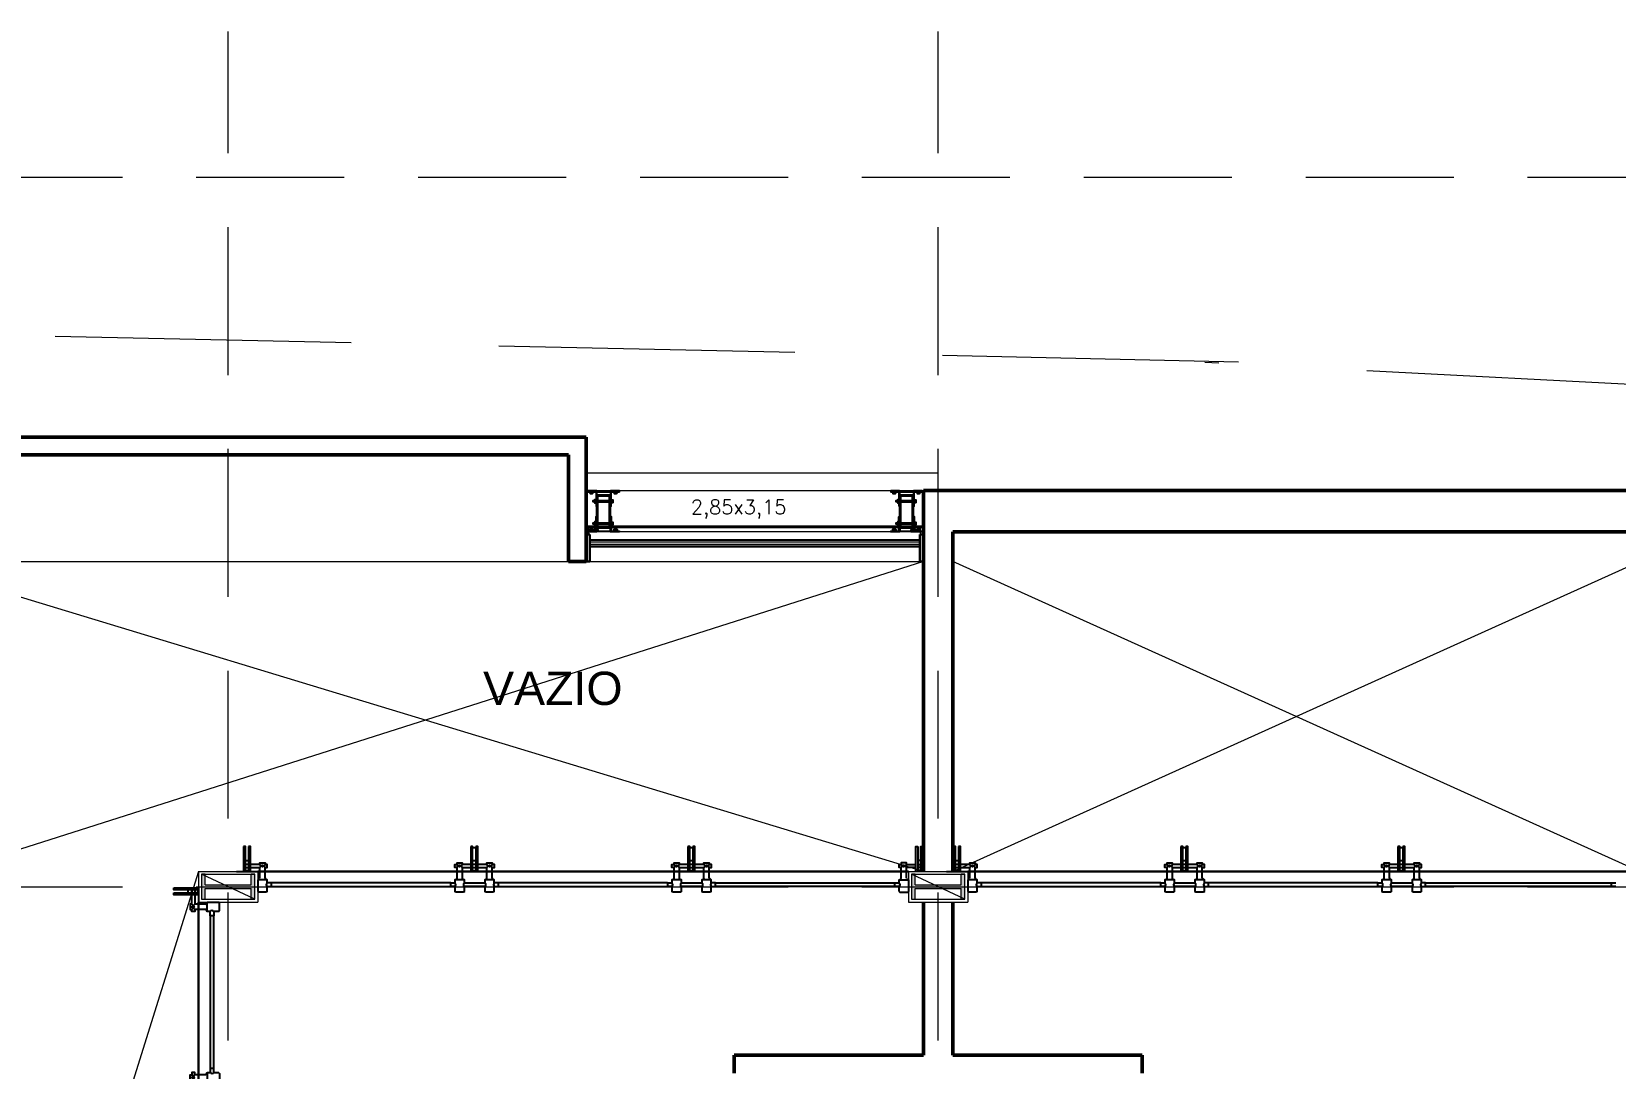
# Model space of a CAD drawing. Header units: millimetres. Extents: x 705 to 840, y 133 to 501.
# Drawn here: x 727.53 to 740.91, y 392.04 to 400.8 of the extents above; entities that cross this region are included whole.
import ezdxf

# ---------------------------------------------------------------- set-up
doc = ezdxf.new("R2010")
doc.units = ezdxf.units.MM
doc.header["$LTSCALE"] = 10
for name, pattern in [('ACAD_ISO03W100', [30, 12, -18]), ('BORDERX2', [3.5, 1, -0.5, 1, -0.5, 0, -0.5]), ('DASHED2', [0.375, 0.25, -0.125])]:
    doc.linetypes.add(name, pattern=pattern)
doc.layers.get('0').update_dxf_attribs({"color": 90})
for name, color, linetype in [('ACCESORIO', 90, 'Continuous'), ('EJE', 5, 'ACAD_ISO03W100'), ('ESCALERA', 90, 'Continuous'), ('VIDRO', 140, 'Continuous')]:
    doc.layers.add(name, color=color, linetype=linetype)
for name, color, linetype, lineweight in [('CINZA', 252, 'Continuous', 13), ('cinza 03', 252, 'Continuous', 13), ('HACHT', 90, 'Continuous', 9), ('linha estutura', 252, 'Continuous', 13), ('PAREDES 2', 50, 'Continuous', 50), ('Pilares', 16, 'Continuous', 20), ('pn 02', 16, 'Continuous', 20), ('PN-01', 90, 'Continuous', 13), ('PN-03', 180, 'Continuous', 30), ('recuos', 16, 'Continuous', 20), ('TEXT', 16, 'Continuous', 20), ('texto', 16, 'Continuous', 20)]:
    doc.layers.add(name, color=color, linetype=linetype, lineweight=lineweight)
doc.styles.add('REGUA60', font='cityb___.ttf', dxfattribs={"width": 1.4})
doc.styles.get("Standard").update_dxf_attribs({"font": 'simplex.shx'})

# ---------------------------------------------------------------- blocks, each defined once
blk = doc.blocks.new('peitoril1')
at = {"layer": 'EJE', "linetype": 'BORDERX2', "ltscale": 0.001}
for points in [[(0.017, -0.032), (-0.01, -0.032)], [(-0.01, -0.058), (0.017, -0.058)]]:
    blk.add_lwpolyline(points, dxfattribs=at)
for centre in [(-0.127, -0.046), (0.128, -0.046)]:
    blk.add_circle(centre, 0.00762, dxfattribs=at)
at = {"layer": 'ESCALERA'}
for p, q in [((-0.087, 0.129), (0.087, 0.129)), ((0.087, 0.098), (-0.087, 0.098))]:
    blk.add_line(p, q, dxfattribs=at)
for points in [[(-0.166, 0.17), (-0.16, 0.176)], [(-0.166, 0.17), (-0.166, 0.129)], [(-0.16, 0.176), (-0.135, 0.176)], [(-0.135, 0.176), (-0.093, 0.176)], [(-0.093, 0.176), (-0.087, 0.17)], [(-0.087, 0.129), (-0.087, 0.17)], [(0.087, 0.17), (0.093, 0.176)], [(0.087, 0.17), (0.087, 0.129)], [(0.093, 0.176), (0.119, 0.176)], [(0.119, 0.176), (0.161, 0.176)], [(0.161, 0.176), (0.167, 0.17)], [(0.167, 0.129), (0.167, 0.17)], [(-0.167, 0.129), (-0.202, 0.129), (-0.202, 0.098), (-0.167, 0.098)], [(-0.166, 0.099), (-0.166, 0.073), (-0.135, 0.073)], [(-0.166, 0.073), (-0.087, 0.073), (-0.087, 0.098)], [(-0.149, 0.059), (-0.149, -0.032)], [(-0.104, 0.059), (-0.104, -0.032)], [(0.104, 0), (-0.104, 0)], [(0.087, 0.073), (0.167, 0.073), (0.167, 0.098)], [(0.087, 0.098), (0.087, 0.073), (0.119, 0.073)], [(0.104, 0.059), (0.104, -0.032)], [(0.149, 0.059), (0.149, -0.032)], [(0.167, 0.129), (0.202, 0.129), (0.202, 0.098), (0.167, 0.098)], [(-0.149, -0.032), (-0.167, -0.032), (-0.167, -0.058), (-0.149, -0.058)], [(-0.104, -0.058), (-0.104, -0.071), (-0.149, -0.071), (-0.149, -0.058)], [(-0.026, -0.032), (-0.104, -0.032)], [(-0.104, -0.058), (-0.026, -0.058)], [(0.017, -0.008), (-0.01, -0.008)], [(0.017, -0.092), (-0.01, -0.092)], [(0.104, -0.032), (0.033, -0.032)], [(0.033, -0.058), (0.105, -0.058)], [(0.149, -0.058), (0.149, -0.071), (0.105, -0.071), (0.105, -0.058)], [(0.149, -0.032), (0.167, -0.032), (0.167, -0.058), (0.149, -0.058)], [(0.017, -0.202), (-0.01, -0.202)]]:
    blk.add_lwpolyline(points, dxfattribs=at)
for points in [[(-0.01, -0.21), (-0.01, 0), (-0.026, 0), (-0.026, -0.21)], [(0.033, -0.21), (0.033, 0), (0.017, 0), (0.017, -0.21)]]:
    blk.add_lwpolyline(points, close=True, dxfattribs=at)
for centre, radius, start, end in [((-0.177, 0.114), 0.0183, 303.7221, 56.3197), ((-0.172, 0.049), 0.0247, 22.7593, 77.2542), ((-0.081, 0.048), 0.0255, 102.7579, 156.0181), ((-0.077, 0.114), 0.0183, 123.6803, 236.2779), ((0.077, 0.114), 0.0183, 303.7221, 56.3197), ((0.082, 0.049), 0.0247, 22.7593, 77.2542), ((0.172, 0.048), 0.0255, 102.7579, 156.0181), ((0.177, 0.114), 0.0183, 123.6803, 236.2779), ((-0.155, -0.045), 0.0142, 296.1431, 64.1119), ((-0.098, -0.045), 0.0142, 115.274, 244.6765), ((0.098, -0.045), 0.0142, 296.1431, 64.1119), ((0.155, -0.045), 0.0142, 115.274, 244.6765)]:
    blk.add_arc(centre, radius, start, end, dxfattribs=at)
blk = doc.blocks.new('BLO253')
blk.add_lwpolyline([(39.6, 2, -0.414214), (40.6, 1, 0.414214), (41.6, 0), (91.5, 0, 0.414214), (92.5, 1), (92.5, 4, 0.414214), (91.5, 5), (49.6, 5, -0.414214), (44.6, 10), (44.6, 89, 0.414214), (43.6, 90), (41.6, 90, 0.414214), (40.6, 89), (40.6, 6.5, -0.414214), (39.1, 5), (-39.1, 5, -0.414214), (-40.6, 6.5), (-40.6, 89, 0.414214), (-41.6, 90), (-43.6, 90, 0.414214), (-44.6, 89), (-44.6, 10, -0.414214), (-49.6, 5), (-91.5, 5, 0.414214), (-92.5, 4), (-92.5, 1, 0.414214), (-91.5, 0), (-41.6, 0, 0.414214), (-40.6, 1, -0.414214), (-39.6, 2)], format="xyb", close=True)
blk = doc.blocks.new('CAB-BUL')
for p, q in [((-6.4, 11), (6.2, 11)), ((-4.5, 1.5), (-3.7, 2)), ((-4, 2), (-4, 9)), ((4.5, 1.5), (3.7, 2)), ((4, 2), (4, 9))]:
    blk.add_line(p, q)
blk.add_lwpolyline([(-9, 1.5), (9, 1.5), (9, 0), (-9, 0)], close=True)
blk.add_lwpolyline([(8.5, 9, 0.888889), (4, 9, 0.50025), (-4, 9, 0.88987), (-8.5, 9), (-8.5, 2), (8.5, 2)], format="xyb", close=True)
blk = doc.blocks.new('TUERCA')
for p, q in [((-6.5, -1.6), (6.5, -1.6)), ((6.5, -9.6), (-6.5, -9.6)), ((-4.5, -10.7), (3.2, -9.6)), ((-4.5, -11.9), (4.5, -10.7)), ((-4.5, -13.2), (4.5, -11.9)), ((-4.5, -14.4), (4.5, -13.2)), ((-4.5, -15.7), (4.5, -14.4)), ((-4.3, -8.1), (-4.3, -3.1)), ((-3, -16.5), (4.5, -15.7)), ((4.3, -3.1), (4.3, -8.1))]:
    blk.add_line(p, q)
blk.add_lwpolyline([(-9, 0), (9, 0), (9, -1.5), (-9, -1.5)], close=True)
blk.add_lwpolyline([(-4.3, -8.1, -0.666895), (-8.8, -8.1), (-8.8, -3.1, -0.666895), (-4.3, -3.1, -0.349005), (4.3, -3.1, -0.666667), (8.8, -3.1), (8.8, -8.1, -0.666667), (4.3, -8.1, -0.349005)], format="xyb", close=True)
blk.add_lwpolyline([(-3.8, -9.6), (-3, -9.8), (-4.5, -10.7), (-3, -11.1), (-4.5, -11.9), (-3, -12.3), (-4.5, -13.2), (-3, -13.6), (-4.5, -14.4), (-3, -14.8), (-4.5, -15.7), (-3, -16.4), (3, -16.4), (4.5, -15.7), (3, -15.2), (4.5, -14.4), (3, -14), (4.5, -13.2), (3, -12.7), (4.5, -11.9), (3, -11.5), (4.5, -10.7), (3, -10.2), (4.2, -9.6)])
blk = doc.blocks.new('fixação madeira')
at = {"layer": 'ACCESORIO'}
for p, q in [((-0.052, -0.063), (-0.05, -0.076)), ((-0.05, -0.063), (-0.048, -0.076)), ((-0.048, -0.063), (-0.047, -0.076)), ((-0.047, -0.063), (-0.045, -0.076)), ((-0.045, -0.063), (-0.043, -0.076)), ((-0.043, -0.063), (-0.041, -0.076)), ((-0.041, -0.063), (-0.039, -0.076)), ((-0.039, -0.063), (-0.038, -0.076)), ((-0.038, -0.063), (-0.036, -0.076)), ((-0.036, -0.063), (-0.034, -0.076)), ((-0.034, -0.063), (-0.032, -0.076)), ((-0.032, -0.063), (-0.03, -0.076)), ((-0.03, -0.063), (-0.029, -0.076)), ((-0.029, -0.063), (-0.027, -0.076)), ((-0.027, -0.063), (-0.025, -0.076)), ((-0.025, -0.063), (-0.023, -0.076)), ((-0.023, -0.063), (-0.021, -0.076)), ((-0.021, -0.063), (-0.02, -0.076)), ((-0.02, -0.063), (-0.018, -0.076)), ((-0.018, -0.063), (-0.016, -0.076)), ((-0.016, -0.063), (-0.014, -0.076)), ((-0.014, -0.063), (-0.012, -0.076)), ((-0.012, -0.076), (-0.012, -0.063)), ((-0.052, -0.251), (-0.05, -0.264)), ((-0.05, -0.251), (-0.048, -0.264)), ((-0.048, -0.251), (-0.047, -0.264)), ((-0.047, -0.251), (-0.045, -0.264)), ((-0.045, -0.251), (-0.043, -0.264)), ((-0.043, -0.251), (-0.041, -0.264)), ((-0.041, -0.251), (-0.039, -0.264)), ((-0.039, -0.251), (-0.038, -0.264)), ((-0.038, -0.251), (-0.036, -0.264)), ((-0.036, -0.251), (-0.034, -0.264)), ((-0.034, -0.251), (-0.032, -0.264)), ((-0.032, -0.251), (-0.03, -0.264)), ((-0.03, -0.251), (-0.029, -0.264)), ((-0.029, -0.251), (-0.027, -0.264)), ((-0.027, -0.251), (-0.025, -0.264)), ((-0.025, -0.251), (-0.023, -0.264)), ((-0.023, -0.251), (-0.021, -0.264)), ((-0.021, -0.251), (-0.02, -0.264)), ((-0.02, -0.251), (-0.018, -0.264)), ((-0.018, -0.251), (-0.016, -0.264)), ((-0.016, -0.251), (-0.014, -0.264)), ((-0.014, -0.251), (-0.012, -0.264)), ((-0.012, -0.264), (-0.012, -0.251))]:
    blk.add_line(p, q, dxfattribs=at)
for points in [[(-0.06, -0.034), (0.057, -0.034), (0.057, -0.308), (-0.06, -0.308)], [(-0.052, -0.042), (0.049, -0.042), (0.049, -0.3), (-0.052, -0.3)]]:
    blk.add_lwpolyline(points, close=True, dxfattribs=at)
for points in [[(0.049, -0.063), (-0.014, -0.063), (-0.015, -0.066), (-0.016, -0.063), (-0.017, -0.066), (-0.018, -0.063), (-0.018, -0.066), (-0.02, -0.063), (-0.02, -0.066), (-0.021, -0.063), (-0.022, -0.066), (-0.023, -0.063), (-0.024, -0.066), (-0.025, -0.063), (-0.026, -0.066), (-0.027, -0.063), (-0.027, -0.066), (-0.029, -0.063), (-0.029, -0.066), (-0.03, -0.063), (-0.031, -0.066), (-0.032, -0.063), (-0.033, -0.066), (-0.034, -0.063), (-0.035, -0.066), (-0.036, -0.063), (-0.036, -0.066), (-0.038, -0.063), (-0.038, -0.066), (-0.039, -0.063), (-0.04, -0.066), (-0.041, -0.063), (-0.042, -0.066), (-0.043, -0.063), (-0.044, -0.066), (-0.045, -0.063), (-0.045, -0.066), (-0.047, -0.063), (-0.047, -0.066), (-0.048, -0.063), (-0.049, -0.066), (-0.05, -0.063), (-0.051, -0.066), (-0.052, -0.063)], [(-0.052, -0.076), (-0.051, -0.074), (-0.05, -0.076), (-0.05, -0.074), (-0.048, -0.076), (-0.048, -0.074), (-0.047, -0.076), (-0.046, -0.074), (-0.045, -0.076), (-0.044, -0.074), (-0.043, -0.076), (-0.042, -0.074), (-0.041, -0.076), (-0.041, -0.074), (-0.039, -0.076), (-0.039, -0.074), (-0.038, -0.076), (-0.037, -0.074), (-0.036, -0.076), (-0.035, -0.074), (-0.034, -0.076), (-0.033, -0.074), (-0.032, -0.076), (-0.032, -0.074), (-0.03, -0.076), (-0.03, -0.074), (-0.029, -0.076), (-0.028, -0.074), (-0.027, -0.076), (-0.026, -0.074), (-0.025, -0.076), (-0.024, -0.074), (-0.023, -0.076), (-0.023, -0.074), (-0.021, -0.076), (-0.021, -0.074), (-0.02, -0.076), (-0.019, -0.074), (-0.018, -0.076), (-0.017, -0.074), (-0.016, -0.076), (-0.015, -0.074), (-0.014, -0.076), (-0.014, -0.074), (-0.012, -0.076), (0.049, -0.076)], [(0.049, -0.251), (-0.014, -0.251), (-0.015, -0.253), (-0.016, -0.251), (-0.017, -0.253), (-0.018, -0.251), (-0.018, -0.253), (-0.02, -0.251), (-0.02, -0.253), (-0.021, -0.251), (-0.022, -0.253), (-0.023, -0.251), (-0.024, -0.253), (-0.025, -0.251), (-0.026, -0.253), (-0.027, -0.251), (-0.027, -0.253), (-0.029, -0.251), (-0.029, -0.253), (-0.03, -0.251), (-0.031, -0.253), (-0.032, -0.251), (-0.033, -0.253), (-0.034, -0.251), (-0.035, -0.253), (-0.036, -0.251), (-0.036, -0.253), (-0.038, -0.251), (-0.038, -0.253), (-0.039, -0.251), (-0.04, -0.253), (-0.041, -0.251), (-0.042, -0.253), (-0.043, -0.251), (-0.044, -0.253), (-0.045, -0.251), (-0.045, -0.253), (-0.047, -0.251), (-0.047, -0.253), (-0.048, -0.251), (-0.049, -0.253), (-0.05, -0.251), (-0.051, -0.253), (-0.052, -0.251)], [(-0.052, -0.264), (-0.051, -0.262), (-0.05, -0.264), (-0.05, -0.262), (-0.048, -0.264), (-0.048, -0.262), (-0.047, -0.264), (-0.046, -0.262), (-0.045, -0.264), (-0.044, -0.262), (-0.043, -0.264), (-0.042, -0.262), (-0.041, -0.264), (-0.041, -0.262), (-0.039, -0.264), (-0.039, -0.262), (-0.038, -0.264), (-0.037, -0.262), (-0.036, -0.264), (-0.035, -0.262), (-0.034, -0.264), (-0.033, -0.262), (-0.032, -0.264), (-0.032, -0.262), (-0.03, -0.264), (-0.03, -0.262), (-0.029, -0.264), (-0.028, -0.262), (-0.027, -0.264), (-0.026, -0.262), (-0.025, -0.264), (-0.024, -0.262), (-0.023, -0.264), (-0.023, -0.262), (-0.021, -0.264), (-0.021, -0.262), (-0.02, -0.264), (-0.019, -0.262), (-0.018, -0.264), (-0.017, -0.262), (-0.016, -0.264), (-0.015, -0.262), (-0.014, -0.264), (-0.014, -0.262), (-0.012, -0.264), (0.049, -0.264)]]:
    blk.add_lwpolyline(points, dxfattribs=at)
at = {"layer": 'ACCESORIO', "xscale": 0.001440000000002328, "yscale": 0.001440000000002328, "zscale": 0.00144, "rotation": 180}
blk.add_blockref('BLO253', (-0.001, 0.001), dxfattribs=at)
at = {"layer": 'ACCESORIO', "linetype": 'Continuous', "xscale": 0.001440000000002328, "yscale": 0.001440000000002328, "zscale": 0.00144}
for name, p, rotation in [('CAB-BUL', (-0.105, -0.006), 180), ('TUERCA', (-0.066, -0.07), 270), ('CAB-BUL', (0.063, -0.07), 270), ('CAB-BUL', (0.1, -0.006), 180), ('CAB-BUL', (0.063, -0.258), 270)]:
    blk.add_blockref(name, p, dxfattribs=dict(at, rotation=rotation))
at = {"layer": 'ACCESORIO', "xscale": -0.001440000000002328, "yscale": 0.001440000000002328, "zscale": 0.00144}
blk.add_blockref('BLO253', (-0.001, -0.345), dxfattribs=at)
at = {"layer": 'ACCESORIO', "color": 252, "linetype": 'Continuous', "xscale": 0.001440000000002328, "yscale": 0.001440000000002328, "zscale": 0.00144, "rotation": 270}
blk.add_blockref('TUERCA', (-0.066, -0.258), dxfattribs=at)
at = {"layer": 'ACCESORIO', "linetype": 'Continuous', "xscale": -0.001440000000002328, "yscale": 0.001440000000002328, "zscale": 0.00144}
for p in [(-0.105, -0.338), (0.1, -0.338)]:
    blk.add_blockref('CAB-BUL', p, dxfattribs=at)

msp = doc.modelspace()

# ---------------------------------------------------------------- hatches: boundary and pattern name
at = {"layer": 'Pilares'}
for points in [[(728.966, 393.677), (728.966, 393.467), (728.996, 393.467), (728.996, 393.557), (729.386, 393.557), (729.386, 393.467), (729.416, 393.467), (729.416, 393.677), (729.386, 393.677), (729.386, 393.587), (728.996, 393.587), (728.996, 393.677)], [(734.966, 393.677), (734.966, 393.467), (734.996, 393.467), (734.996, 393.557), (735.386, 393.557), (735.386, 393.467), (735.416, 393.467), (735.416, 393.677), (735.386, 393.677), (735.386, 393.587), (734.996, 393.587), (734.996, 393.677)]]:
    msp.add_hatch(color=256, dxfattribs=at).paths.add_polyline_path(points)

# ---------------------------------------------------------------- linework, layer by layer
at = {"layer": 'CINZA'}
for p, q in [((735.036, 396.499), (732.246, 396.499)), ((735.036, 396.484), (732.246, 396.484)), ((735.036, 396.465), (732.246, 396.465)), ((735.036, 396.45), (732.246, 396.45))]:
    msp.add_line(p, q, dxfattribs=at)
at = {"layer": 'EJE', "linetype": 'BORDERX2', "ltscale": 0.001}
for points in [[(729.364, 393.76), (729.337, 393.76)], [(729.337, 393.734), (729.364, 393.734)], [(735.018, 393.76), (735.045, 393.76)], [(735.045, 393.734), (735.018, 393.734)], [(735.364, 393.76), (735.337, 393.76)], [(735.337, 393.734), (735.364, 393.734)], [(728.883, 393.519), (728.883, 393.546)], [(728.909, 393.546), (728.909, 393.519)]]:
    msp.add_lwpolyline(points, dxfattribs=at)
for centre in [(729.481, 393.748), (734.9, 393.748), (735.481, 393.748), (728.895, 393.401)]:
    msp.add_circle(centre, 0.00762, dxfattribs=at)
at = {"layer": 'ESCALERA'}
for p, q in [((731.072, 393.604), (729.556, 393.604)), ((729.556, 393.573), (731.072, 393.573)), ((732.905, 393.604), (731.476, 393.604)), ((731.476, 393.573), (732.905, 393.573)), ((733.31, 393.604), (734.825, 393.604)), ((734.825, 393.573), (733.31, 393.573)), ((737.072, 393.604), (735.556, 393.604)), ((735.556, 393.573), (737.072, 393.573)), ((738.905, 393.604), (737.476, 393.604)), ((737.476, 393.573), (738.905, 393.573)), ((739.31, 393.604), (740.88, 393.604)), ((740.88, 393.573), (739.31, 393.573)), ((729.039, 393.326), (729.039, 392.037)), ((729.07, 392.037), (729.07, 393.326))]:
    msp.add_line(p, q, dxfattribs=at)
for points in [[(729.321, 393.911), (729.321, 393.702), (729.337, 393.702), (729.337, 393.911)], [(729.364, 393.911), (729.364, 393.702), (729.38, 393.702), (729.38, 393.911)], [(735.018, 393.911), (735.018, 393.702), (735.002, 393.702), (735.002, 393.911)], [(735.061, 393.911), (735.061, 393.702), (735.045, 393.702), (735.045, 393.911)], [(735.321, 393.911), (735.321, 393.702), (735.337, 393.702), (735.337, 393.911)], [(735.364, 393.911), (735.364, 393.702), (735.38, 393.702), (735.38, 393.911)], [(728.731, 393.562), (728.941, 393.562), (728.941, 393.546), (728.731, 393.546)], [(728.731, 393.519), (728.941, 393.519), (728.941, 393.503), (728.731, 393.503)]]:
    msp.add_lwpolyline(points, close=True, dxfattribs=at)
for points in [[(729.261, 393.702), (729.459, 393.702)], [(729.337, 393.794), (729.364, 393.794)], [(729.337, 393.709), (729.364, 393.709)], [(729.459, 393.76), (729.38, 393.76)], [(729.38, 393.734), (729.459, 393.734)], [(729.459, 393.76), (729.459, 393.773), (729.503, 393.773), (729.503, 393.76)], [(729.459, 393.643), (729.459, 393.734)], [(729.503, 393.734), (729.521, 393.734), (729.521, 393.76), (729.503, 393.76)], [(729.503, 393.643), (729.503, 393.734)], [(734.879, 393.734), (734.861, 393.734), (734.861, 393.76), (734.879, 393.76)], [(734.923, 393.76), (734.923, 393.773), (734.879, 393.773), (734.879, 393.76)], [(734.879, 393.643), (734.879, 393.734)], [(734.923, 393.76), (735.002, 393.76)], [(734.923, 393.643), (734.923, 393.734)], [(735.002, 393.734), (734.923, 393.734)], [(735.045, 393.794), (735.018, 393.794)], [(735.045, 393.709), (735.018, 393.709)], [(735.261, 393.702), (735.459, 393.702)], [(735.337, 393.794), (735.364, 393.794)], [(735.337, 393.709), (735.364, 393.709)], [(735.459, 393.76), (735.38, 393.76)], [(735.38, 393.734), (735.459, 393.734)], [(735.459, 393.76), (735.459, 393.773), (735.503, 393.773), (735.503, 393.76)], [(735.459, 393.643), (735.459, 393.734)], [(735.503, 393.734), (735.521, 393.734), (735.521, 393.76), (735.503, 393.76)], [(735.503, 393.643), (735.503, 393.734)], [(729.52, 393.629), (729.441, 393.629)], [(729.441, 393.629), (729.441, 393.532)], [(729.52, 393.603), (729.52, 393.629), (729.489, 393.629)], [(729.52, 393.531), (729.52, 393.573)], [(729.521, 393.573), (729.556, 393.573), (729.556, 393.604), (729.521, 393.604)], [(734.861, 393.573), (734.825, 393.573), (734.825, 393.604), (734.861, 393.604)], [(734.861, 393.629), (734.941, 393.629)], [(734.861, 393.603), (734.861, 393.629), (734.893, 393.629)], [(734.861, 393.531), (734.861, 393.573)], [(734.941, 393.629), (734.941, 393.532)], [(735.52, 393.629), (735.441, 393.629)], [(735.441, 393.629), (735.441, 393.532)], [(735.52, 393.603), (735.52, 393.629), (735.489, 393.629)], [(735.52, 393.531), (735.52, 393.573)], [(735.521, 393.573), (735.556, 393.573), (735.556, 393.604), (735.521, 393.604)], [(740.916, 393.573), (740.88, 393.573), (740.88, 393.604), (740.916, 393.604)], [(728.849, 393.546), (728.849, 393.519)], [(728.883, 393.424), (728.883, 393.503)], [(728.909, 393.503), (728.909, 393.424)], [(728.933, 393.546), (728.933, 393.519)], [(728.941, 393.56), (728.941, 393.424)], [(729.014, 393.362), (729.014, 393.442)], [(729.014, 393.442), (729.111, 393.442)], [(729.117, 393.436), (729.111, 393.442)], [(729.117, 393.394), (729.117, 393.436)], [(729.489, 393.526), (729.447, 393.526)], [(729.514, 393.526), (729.489, 393.526)], [(729.52, 393.531), (729.514, 393.526)], [(734.861, 393.531), (734.868, 393.526)], [(734.868, 393.526), (734.893, 393.526)], [(734.893, 393.526), (734.935, 393.526)], [(735.489, 393.526), (735.447, 393.526)], [(735.514, 393.526), (735.489, 393.526)], [(735.52, 393.531), (735.514, 393.526)], [(728.883, 393.424), (728.87, 393.424), (728.87, 393.38), (728.883, 393.38)], [(728.909, 393.38), (728.909, 393.362), (728.883, 393.362), (728.883, 393.38)], [(729, 393.424), (728.909, 393.424)], [(729, 393.38), (728.909, 393.38)], [(729.039, 393.362), (729.014, 393.362), (729.014, 393.394)], [(729.07, 393.362), (729.07, 393.326), (729.039, 393.326), (729.039, 393.362)], [(729.111, 393.362), (729.069, 393.362)], [(729.111, 393.362), (729.117, 393.369)], [(729.117, 393.369), (729.117, 393.394)]]:
    msp.add_lwpolyline(points, dxfattribs=at)
for centre, radius, start, end in [((729.452, 393.747), 0.0142, 295.274, 64.6765), ((729.509, 393.747), 0.0142, 116.1431, 244.1119), ((734.872, 393.747), 0.0142, 295.8881, 63.8569), ((734.929, 393.747), 0.0142, 115.3235, 244.726), ((735.452, 393.747), 0.0142, 295.274, 64.6765), ((735.509, 393.747), 0.0142, 116.1431, 244.1119), ((729.435, 393.653), 0.0255, 282.7579, 336.0181), ((729.526, 393.653), 0.0247, 202.7593, 257.2542), ((729.531, 393.588), 0.0183, 123.7221, 236.3197), ((734.856, 393.653), 0.0247, 282.7458, 337.2407), ((734.851, 393.588), 0.0183, 303.6803, 56.2779), ((734.947, 393.653), 0.0255, 203.9819, 257.2421), ((735.435, 393.653), 0.0255, 282.7579, 336.0181), ((735.526, 393.653), 0.0247, 202.7593, 257.2542), ((735.531, 393.588), 0.0183, 123.7221, 236.3197), ((728.989, 393.448), 0.0255, 293.9819, 347.2421), ((728.896, 393.43), 0.0142, 205.3235, 334.726), ((728.896, 393.373), 0.0142, 25.8881, 153.8569), ((728.99, 393.357), 0.0247, 12.7458, 67.2407), ((729.054, 393.352), 0.0183, 33.6803, 146.2779)]:
    msp.add_arc(centre, radius, start, end, dxfattribs=at)
at = {"layer": 'HACHT'}
for p, q in [((732.222, 396.611), (732.239, 396.611)), ((735.059, 396.611), (735.042, 396.611)), ((735.036, 396.504), (732.246, 396.504)), ((735.036, 396.444), (732.246, 396.444))]:
    msp.add_line(p, q, dxfattribs=at)
at = {"layer": 'linha estutura', "linetype": 'DASHED2', "ltscale": 0.5}
for p, q in [((729.191, 371.648), (729.191, 400.801)), ((735.191, 371.648), (735.191, 400.801)), ((723.297, 399.572), (767.656, 399.572)), ((723.297, 393.572), (767.656, 393.572))]:
    msp.add_line(p, q, dxfattribs=at)
at = {"layer": 'PAREDES 2'}
for p, q in [((732.216, 397.372), (726.191, 397.372)), ((732.216, 396.322), (732.216, 397.372)), ((732.066, 397.222), (726.341, 397.222)), ((732.066, 396.322), (732.066, 397.222)), ((735.066, 393.702), (735.066, 396.922)), ((735.066, 396.922), (741.266, 396.922)), ((735.316, 393.702), (735.316, 396.572)), ((747.266, 396.572), (735.316, 396.572)), ((732.066, 396.322), (732.216, 396.322)), ((735.066, 392.147), (735.066, 393.442)), ((735.316, 392.147), (735.316, 393.442)), ((735.066, 392.147), (733.466, 392.147)), ((733.466, 391.997), (733.466, 392.147)), ((735.316, 392.147), (736.916, 392.147)), ((736.916, 391.997), (736.916, 392.147))]:
    msp.add_line(p, q, dxfattribs=at)
at = {"layer": 'Pilares'}
for p, q in [((728.941, 393.702), (728.941, 393.442)), ((728.941, 393.702), (729.441, 393.702)), ((729.441, 393.702), (729.441, 393.442)), ((734.941, 393.702), (734.941, 393.442)), ((734.941, 393.702), (735.441, 393.702)), ((735.441, 393.702), (735.441, 393.442)), ((728.966, 393.677), (729.416, 393.677)), ((729.416, 393.467), (728.966, 393.677)), ((734.966, 393.677), (735.416, 393.677)), ((735.416, 393.467), (734.966, 393.677)), ((728.941, 393.442), (729.441, 393.442)), ((728.966, 393.467), (729.416, 393.467)), ((734.941, 393.442), (735.441, 393.442)), ((734.966, 393.467), (735.416, 393.467))]:
    msp.add_line(p, q, dxfattribs=at)
at = {"layer": 'Pilares', "linetype": 'Continuous'}
for p, q in [((728.996, 393.587), (728.996, 393.677)), ((728.996, 393.587), (729.386, 393.587)), ((729.386, 393.587), (729.386, 393.677)), ((734.996, 393.587), (734.996, 393.677)), ((734.996, 393.587), (735.386, 393.587)), ((735.386, 393.587), (735.386, 393.677)), ((728.996, 393.467), (728.996, 393.557)), ((728.996, 393.557), (729.386, 393.557)), ((729.386, 393.467), (729.386, 393.557)), ((734.996, 393.467), (734.996, 393.557)), ((734.996, 393.557), (735.386, 393.557)), ((735.386, 393.467), (735.386, 393.557))]:
    msp.add_line(p, q, dxfattribs=at)
for points in [[(728.996, 393.677), (728.966, 393.677), (728.966, 393.467), (728.996, 393.467)], [(729.386, 393.467), (729.416, 393.467), (729.416, 393.677), (729.386, 393.677)], [(734.996, 393.677), (734.966, 393.677), (734.966, 393.467), (734.996, 393.467)], [(735.386, 393.467), (735.416, 393.467), (735.416, 393.677), (735.386, 393.677)]]:
    msp.add_lwpolyline(points, dxfattribs=at)
at = {"layer": 'pn 02'}
for p, q in [((735.191, 397.068), (732.216, 397.068)), ((735.191, 396.922), (735.191, 397.068)), ((735.066, 396.918), (732.216, 396.918))]:
    msp.add_line(p, q, dxfattribs=at)
at = {"layer": 'PN-01'}
for p, q in [((735.066, 396.572), (732.216, 396.572)), ((732.222, 396.55), (732.222, 396.611)), ((732.239, 396.55), (732.239, 396.611)), ((732.32, 396.592), (732.239, 396.592)), ((732.32, 396.586), (732.239, 396.586)), ((732.277, 396.58), (732.239, 396.58)), ((732.32, 396.573), (732.239, 396.573)), ((732.265, 396.586), (732.265, 396.592)), ((732.265, 396.58), (732.265, 396.573)), ((732.311, 396.58), (732.277, 396.58)), ((732.279, 396.605), (732.279, 396.611)), ((732.286, 396.601), (732.279, 396.605)), ((732.279, 396.586), (732.279, 396.592)), ((732.286, 396.58), (732.282, 396.586)), ((732.305, 396.584), (732.283, 396.584)), ((732.305, 396.583), (732.284, 396.583)), ((732.304, 396.582), (732.284, 396.582)), ((732.286, 396.592), (732.286, 396.601)), ((732.29, 396.615), (732.287, 396.621)), ((732.291, 396.615), (732.289, 396.621)), ((732.29, 396.611), (732.29, 396.615)), ((732.291, 396.611), (732.291, 396.615)), ((732.293, 396.586), (732.293, 396.621)), ((732.294, 396.586), (732.294, 396.625)), ((732.295, 396.586), (732.295, 396.621)), ((732.295, 396.586), (732.295, 396.62)), ((732.297, 396.615), (732.299, 396.621)), ((732.297, 396.611), (732.297, 396.615)), ((732.298, 396.615), (732.301, 396.621)), ((732.298, 396.611), (732.298, 396.615)), ((732.303, 396.601), (732.31, 396.605)), ((732.303, 396.592), (732.303, 396.601)), ((732.303, 396.58), (732.307, 396.586)), ((732.309, 396.586), (732.309, 396.592)), ((732.31, 396.605), (732.31, 396.611)), ((732.32, 396.58), (732.311, 396.58)), ((732.32, 396.586), (732.32, 396.592)), ((732.32, 396.58), (732.32, 396.573)), ((734.961, 396.586), (734.961, 396.592)), ((734.961, 396.592), (735.042, 396.592)), ((734.961, 396.586), (735.042, 396.586)), ((734.961, 396.58), (734.961, 396.573)), ((734.961, 396.58), (734.971, 396.58)), ((734.961, 396.573), (735.042, 396.573)), ((734.971, 396.58), (735.004, 396.58)), ((734.972, 396.605), (734.972, 396.611)), ((734.979, 396.601), (734.972, 396.605)), ((734.973, 396.586), (734.973, 396.592)), ((734.979, 396.58), (734.975, 396.586)), ((734.976, 396.584), (734.999, 396.584)), ((734.977, 396.583), (734.998, 396.583)), ((734.978, 396.582), (734.997, 396.582)), ((734.979, 396.592), (734.979, 396.601)), ((734.984, 396.615), (734.981, 396.621)), ((734.985, 396.615), (734.982, 396.621)), ((734.984, 396.611), (734.984, 396.615)), ((734.985, 396.611), (734.985, 396.615)), ((734.986, 396.586), (734.986, 396.621)), ((734.986, 396.586), (734.986, 396.62)), ((734.988, 396.586), (734.988, 396.625)), ((734.989, 396.586), (734.989, 396.621)), ((734.991, 396.615), (734.993, 396.621)), ((734.991, 396.611), (734.991, 396.615)), ((734.992, 396.615), (734.994, 396.621)), ((734.992, 396.611), (734.992, 396.615)), ((734.996, 396.601), (735.003, 396.605)), ((734.996, 396.592), (734.996, 396.601)), ((734.996, 396.58), (735, 396.586)), ((735.003, 396.605), (735.003, 396.611)), ((735.003, 396.586), (735.003, 396.592)), ((735.004, 396.58), (735.042, 396.58)), ((735.017, 396.586), (735.017, 396.592)), ((735.017, 396.58), (735.017, 396.573)), ((735.042, 396.55), (735.042, 396.611)), ((735.059, 396.55), (735.059, 396.611)), ((726.341, 396.322), (735.066, 396.322)), ((735.066, 393.702), (726.441, 396.322)), ((735.066, 396.322), (726.441, 393.572)), ((728.941, 393.702), (726.441, 385.697))]:
    msp.add_line(p, q, dxfattribs=at)
for points in [[(741.116, 393.702), (735.316, 396.322)], [(735.316, 393.702), (741.116, 396.322)]]:
    msp.add_lwpolyline(points, dxfattribs=at)
at = {"layer": 'PN-03'}
for p, q in [((732.216, 396.55), (732.246, 396.55)), ((732.216, 396.322), (732.216, 396.55)), ((732.246, 396.322), (732.246, 396.55)), ((735.066, 396.55), (735.036, 396.55)), ((735.036, 396.322), (735.036, 396.55)), ((735.066, 396.322), (735.066, 396.55)), ((732.216, 396.322), (732.246, 396.322)), ((735.066, 396.322), (735.036, 396.322))]:
    msp.add_line(p, q, dxfattribs=at)
at = {"layer": 'PN-03', "ltscale": 0.1}
for p, q in [((729.441, 393.702), (734.941, 393.702)), ((735.441, 393.702), (741.116, 393.702)), ((728.941, 393.442), (728.941, 390.227))]:
    msp.add_line(p, q, dxfattribs=at)
at = {"layer": 'recuos', "linetype": 'DASHED2'}
for p, q in [((737.728, 398.008), (713.501, 398.531)), ((786.249, 395.486), (737.445, 398.003))]:
    msp.add_line(p, q, dxfattribs=at)
at = {"layer": 'VIDRO'}
for p, q in [((732.216, 396.621), (735.066, 396.621)), ((732.216, 396.611), (735.066, 396.611))]:
    msp.add_line(p, q, dxfattribs=at)

# ---------------------------------------------------------------- block references
at = {"layer": 'cinza 03', "xscale": -1, "rotation": 180}
for p in [(732.365, 396.573), (734.925, 396.573)]:
    msp.add_blockref('fixação madeira', p, dxfattribs=at)
at = {"layer": 'ESCALERA'}
for p, rotation in [((731.274, 393.702), 180), ((733.108, 393.702), 180), ((737.274, 393.702), 180), ((739.108, 393.702), 180), ((728.941, 391.834), 270)]:
    msp.add_blockref('peitoril1', p, dxfattribs=dict(at, rotation=rotation))

# ---------------------------------------------------------------- texts
at = {"layer": 'TEXT', "insert": (732.524, 395.39), "char_height": 0.28125, "width": 2.961, "attachment_point": 3, "style": 'REGUA60'}
msp.add_mtext('{\\fArial|b0|i0|c0|p34;VAZIO}', dxfattribs=at)
at = {"layer": 'texto'}
msp.add_text('2,85x3,15', height=0.12, dxfattribs=at).set_placement((733.101, 396.722))

doc.saveas('drawing.dxf')
